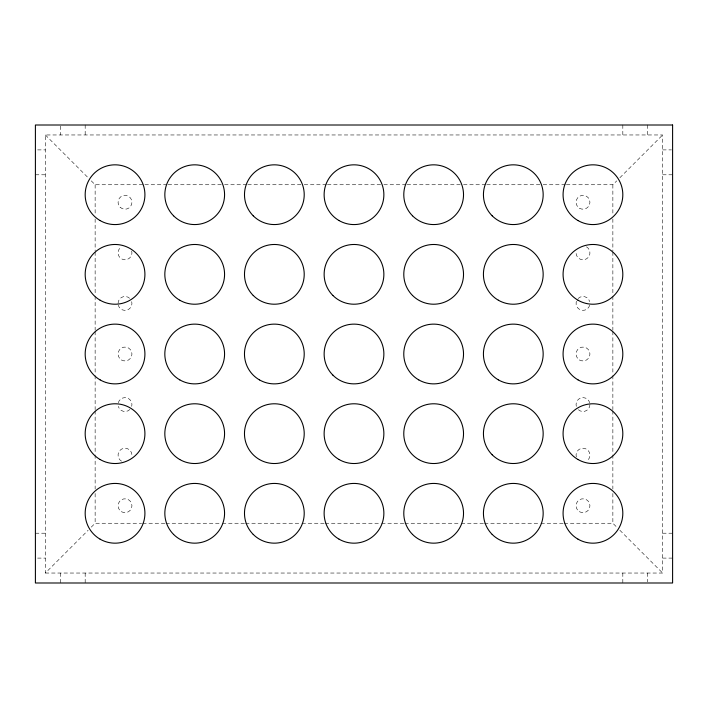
<?xml version="1.0" encoding="UTF-8"?>
<svg xmlns="http://www.w3.org/2000/svg" width="708" height="708" viewBox="0 0 708 708"><rect width="100%" height="100%" fill="white"/><g stroke="black" fill="none" stroke-linecap="round" stroke-linejoin="round"><path stroke-width="0.53" stroke-dasharray="3.54 2.66" d="M45.356 573.038L662.644 573.038L662.644 134.963L45.356 134.963L45.356 573.038L88.137 530.257M91.252 527.141L95.138 523.256L141.6 523.256M566.4 184.744L612.862 184.744L616.748 180.859M619.863 177.743L662.644 134.963M37.612 149.892L45.356 149.892M662.644 149.892L671.494 149.892M35.4 174.787L45.356 174.787M662.644 174.787L672.6 174.787M91.252 180.859L95.138 184.744L143.812 184.744M144.919 184.744L167.044 184.744M168.15 184.744L223.463 184.744M224.569 184.744L246.694 184.744M247.8 184.744L303.113 184.744M304.219 184.744L326.344 184.744M327.45 184.744L382.762 184.744M383.869 184.744L405.994 184.744M407.1 184.744L462.413 184.744M463.519 184.744L485.644 184.744M486.75 184.744L542.062 184.744M543.169 184.744L565.294 184.744M142.706 523.256L164.831 523.256M165.938 523.256L221.25 523.256M222.356 523.256L244.481 523.256M245.588 523.256L300.9 523.256M302.006 523.256L324.131 523.256M325.238 523.256L380.55 523.256M381.656 523.256L403.781 523.256M404.887 523.256L460.2 523.256M461.306 523.256L483.431 523.256M484.538 523.256L539.85 523.256M540.956 523.256L563.081 523.256M564.188 523.256L612.862 523.256L616.748 527.141M35.4 533.212L45.356 533.212M662.644 533.212L672.6 533.212M37.612 558.099L45.356 558.099M662.644 558.099L672.6 558.099M619.863 530.257L662.644 573.038M45.356 134.963L88.137 177.743M647.714 125.006L647.714 134.963M647.714 573.038L647.714 581.888M622.819 125.006L622.819 134.963M622.819 573.038L622.819 582.994M612.862 184.744L612.862 214.515M612.862 218.922L612.862 250.906M612.862 252.004L612.862 295.006M612.862 296.112L612.862 330.291M612.862 331.397L612.862 374.399M612.862 375.506L612.862 409.684M612.862 410.79L612.862 453.793M612.862 454.89L612.862 489.078M612.862 493.485L612.862 523.256M95.138 184.744L95.138 214.515M95.138 218.922L95.138 250.906M95.138 252.004L95.138 295.006M95.138 296.112L95.138 330.291M95.138 331.397L95.138 374.399M95.138 375.506L95.138 409.684M95.138 410.79L95.138 453.793M95.138 454.89L95.138 489.078M95.138 493.485L95.138 523.256M85.181 125.006L85.181 134.963M85.181 573.038L85.181 582.994M60.286 126.112L60.286 134.963M60.286 573.038L60.286 582.994M121.537 461.174A6.947 6.947 0 0 1 118.714 452.217A6.947 6.947 0 0 1 127.378 448.633A6.947 6.947 0 0 1 131.715 456.952M589.941 404.578A6.947 6.947 0 0 1 578.082 409.49M576.285 406.374A6.947 6.947 0 0 1 581.197 397.869A6.947 6.947 0 0 1 589.702 402.781M589.702 305.219A6.947 6.947 0 0 1 580.339 309.839A6.947 6.947 0 0 1 576.976 299.953M578.082 298.511A6.947 6.947 0 0 1 589.702 301.626M576.285 456.952A6.947 6.947 0 0 1 580.622 448.633A6.947 6.947 0 0 1 589.286 452.217A6.947 6.947 0 0 1 586.463 461.174M586.463 246.826A6.947 6.947 0 0 1 589.286 255.783A6.947 6.947 0 0 1 580.622 259.367A6.947 6.947 0 0 1 576.285 251.048M131.715 251.048A6.947 6.947 0 0 1 127.378 259.367A6.947 6.947 0 0 1 118.714 255.783A6.947 6.947 0 0 1 121.537 246.826M131.715 301.626A6.947 6.947 0 0 1 126.803 310.131A6.947 6.947 0 0 1 118.298 305.219M118.059 303.422A6.947 6.947 0 0 1 129.918 298.511M118.298 402.781A6.947 6.947 0 0 1 126.803 397.869A6.947 6.947 0 0 1 131.715 406.374M129.918 409.49A6.947 6.947 0 0 1 118.298 406.374M579.525 360.018A6.947 6.947 0 0 0 589.941 354A6.947 6.947 0 0 0 579.525 347.982A6.947 6.947 0 0 0 579.525 360.018M120.094 207.178A6.947 6.947 0 0 0 131.715 204.063A6.947 6.947 0 0 0 123.21 195.558A6.947 6.947 0 0 0 120.094 207.178M121.537 360.018A6.947 6.947 0 0 0 131.953 354A6.947 6.947 0 0 0 121.537 347.982A6.947 6.947 0 0 0 121.537 360.018M121.537 511.751A6.947 6.947 0 0 0 131.953 505.733A6.947 6.947 0 0 0 121.537 499.715A6.947 6.947 0 0 0 121.537 511.751M579.525 511.751A6.947 6.947 0 0 0 589.941 505.733A6.947 6.947 0 0 0 579.525 499.715A6.947 6.947 0 0 0 579.525 511.751M579.525 208.285A6.947 6.947 0 0 0 589.941 202.267A6.947 6.947 0 0 0 579.525 196.249A6.947 6.947 0 0 0 579.525 208.285"/><path stroke-width="1.06" d="M672.6 125.006L35.4 125.006L35.4 582.994L672.6 582.994L672.6 125.006M332.884 375.116A29.869 29.869 0 0 0 382.851 361.735A29.869 29.869 0 0 0 346.265 325.149A29.869 29.869 0 0 0 332.884 375.116M339.061 459.519A29.869 29.869 0 0 0 383.869 433.65A29.869 29.869 0 0 0 339.061 407.781A29.869 29.869 0 0 0 339.061 459.519M339.061 539.169A29.869 29.869 0 0 0 383.869 513.3A29.869 29.869 0 0 0 339.061 487.431A29.869 29.869 0 0 0 339.061 539.169M332.884 295.466A29.869 29.869 0 0 0 382.851 282.085A29.869 29.869 0 0 0 346.265 245.499A29.869 29.869 0 0 0 332.884 295.466M339.061 220.569A29.869 29.869 0 0 0 383.869 194.7A29.869 29.869 0 0 0 339.061 168.831A29.869 29.869 0 0 0 339.061 220.569M253.234 215.816A29.869 29.869 0 0 0 303.201 202.435A29.869 29.869 0 0 0 266.615 165.849A29.869 29.869 0 0 0 253.234 215.816M253.234 295.466A29.869 29.869 0 0 0 303.201 282.085A29.869 29.869 0 0 0 266.615 245.499A29.869 29.869 0 0 0 253.234 295.466M259.411 379.869A29.869 29.869 0 0 0 304.219 354A29.869 29.869 0 0 0 259.411 328.131A29.869 29.869 0 0 0 259.411 379.869M259.411 459.519A29.869 29.869 0 0 0 304.219 433.65A29.869 29.869 0 0 0 259.411 407.781A29.869 29.869 0 0 0 259.411 459.519M253.234 534.416A29.869 29.869 0 0 0 303.201 521.035A29.869 29.869 0 0 0 266.615 484.449A29.869 29.869 0 0 0 253.234 534.416M173.584 215.816A29.869 29.869 0 0 0 223.551 202.435A29.869 29.869 0 0 0 186.965 165.849A29.869 29.869 0 0 0 173.584 215.816M179.761 300.219A29.869 29.869 0 0 0 224.569 274.35A29.869 29.869 0 0 0 179.761 248.481A29.869 29.869 0 0 0 179.761 300.219M179.761 379.869A29.869 29.869 0 0 0 224.569 354A29.869 29.869 0 0 0 179.761 328.131A29.869 29.869 0 0 0 179.761 379.869M179.761 459.519A29.869 29.869 0 0 0 224.569 433.65A29.869 29.869 0 0 0 179.761 407.781A29.869 29.869 0 0 0 179.761 459.519M173.584 534.416A29.869 29.869 0 0 0 223.551 521.035A29.869 29.869 0 0 0 186.965 484.449A29.869 29.869 0 0 0 173.584 534.416M100.111 220.569A29.869 29.869 0 0 0 144.919 194.7A29.869 29.869 0 0 0 100.111 168.831A29.869 29.869 0 0 0 100.111 220.569M100.111 300.219A29.869 29.869 0 0 0 144.919 274.35A29.869 29.869 0 0 0 100.111 248.481A29.869 29.869 0 0 0 100.111 300.219M100.111 379.869A29.869 29.869 0 0 0 144.919 354A29.869 29.869 0 0 0 100.111 328.131A29.869 29.869 0 0 0 100.111 379.869M100.111 459.519A29.869 29.869 0 0 0 144.919 433.65A29.869 29.869 0 0 0 100.111 407.781A29.869 29.869 0 0 0 100.111 459.519M100.111 539.169A29.869 29.869 0 0 0 144.919 513.3A29.869 29.869 0 0 0 100.111 487.431A29.869 29.869 0 0 0 100.111 539.169M412.534 215.816A29.869 29.869 0 0 0 462.501 202.435A29.869 29.869 0 0 0 425.915 165.849A29.869 29.869 0 0 0 412.534 215.816M412.534 295.466A29.869 29.869 0 0 0 462.501 282.085A29.869 29.869 0 0 0 425.915 245.499A29.869 29.869 0 0 0 412.534 295.466M418.711 379.869A29.869 29.869 0 0 0 463.519 354A29.869 29.869 0 0 0 418.711 328.131A29.869 29.869 0 0 0 418.711 379.869M418.711 459.519A29.869 29.869 0 0 0 463.519 433.65A29.869 29.869 0 0 0 418.711 407.781A29.869 29.869 0 0 0 418.711 459.519M412.534 534.416A29.869 29.869 0 0 0 462.501 521.035A29.869 29.869 0 0 0 425.915 484.449A29.869 29.869 0 0 0 412.534 534.416M492.184 215.816A29.869 29.869 0 0 0 542.151 202.435A29.869 29.869 0 0 0 505.565 165.849A29.869 29.869 0 0 0 492.184 215.816M498.361 300.219A29.869 29.869 0 0 0 543.169 274.35A29.869 29.869 0 0 0 498.361 248.481A29.869 29.869 0 0 0 498.361 300.219M498.361 379.869A29.869 29.869 0 0 0 543.169 354A29.869 29.869 0 0 0 498.361 328.131A29.869 29.869 0 0 0 498.361 379.869M492.184 454.766A29.869 29.869 0 0 0 542.151 441.385A29.869 29.869 0 0 0 505.565 404.799A29.869 29.869 0 0 0 492.184 454.766M492.184 534.416A29.869 29.869 0 0 0 542.151 521.035A29.869 29.869 0 0 0 505.565 484.449A29.869 29.869 0 0 0 492.184 534.416M578.011 220.569A29.869 29.869 0 0 0 622.819 194.7A29.869 29.869 0 0 0 578.011 168.831A29.869 29.869 0 0 0 578.011 220.569M578.011 300.219A29.869 29.869 0 0 0 622.819 274.35A29.869 29.869 0 0 0 578.011 248.481A29.869 29.869 0 0 0 578.011 300.219M578.011 379.869A29.869 29.869 0 0 0 622.819 354A29.869 29.869 0 0 0 578.011 328.131A29.869 29.869 0 0 0 578.011 379.869M578.011 459.519A29.869 29.869 0 0 0 622.819 433.65A29.869 29.869 0 0 0 578.011 407.781A29.869 29.869 0 0 0 578.011 459.519M578.011 539.169A29.869 29.869 0 0 0 622.819 513.3A29.869 29.869 0 0 0 578.011 487.431A29.869 29.869 0 0 0 578.011 539.169"/></g></svg>
